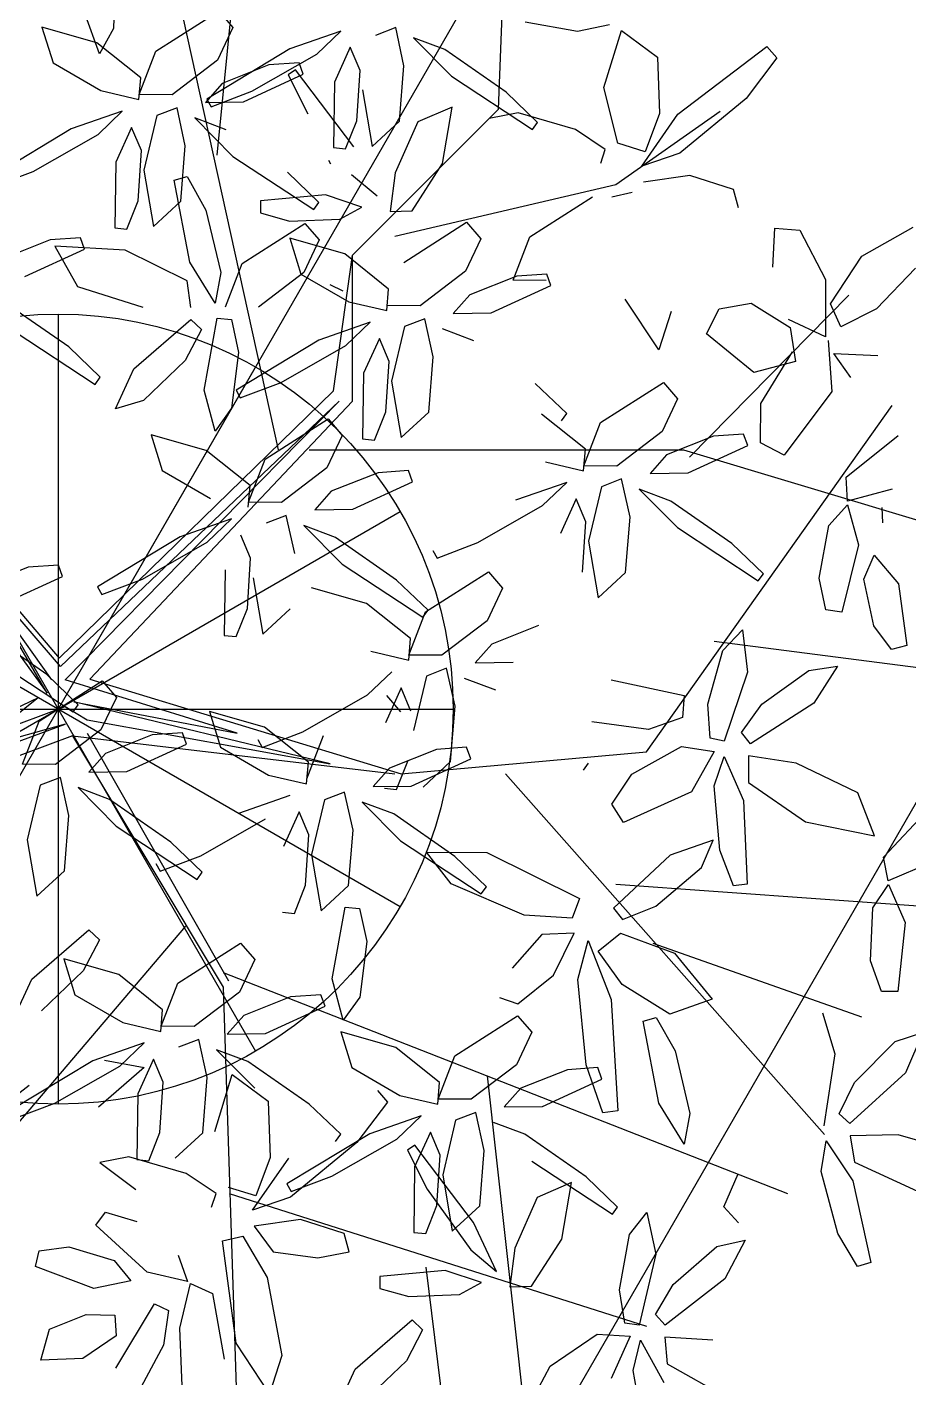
# Model space of a CAD drawing. Extents: x 8365 to 8547, y -347 to -272.
# Drawn here: x 8519.862 to 8520.532, y -323.712 to -322.686 of the extents above; entities that cross this region are included whole.
import ezdxf

# ---------------------------------------------------------------- set-up
doc = ezdxf.new("R2010")
doc.units = 0
doc.layers.get('0').update_dxf_attribs({"linetype": 'CONTINUOUS'})
doc.layers.add('1', color=7, linetype='CONTINUOUS')

msp = doc.modelspace()

# ---------------------------------------------------------------- linework, layer by layer
at = {"color": 44}
for p, q in [((8520.0526, -323.0075), (8519.9454, -322.5209)), ((8520.006, -322.7838), (8520.0293, -322.5489)), ((8520.2198, -322.7487), (8520.225, -322.6104)), ((8520.1089, -322.8596), (8520.2198, -322.7487)), ((8520.1411, -322.8453), (8520.3089, -322.8061)), ((8520.0945, -322.9627), (8520.1089, -322.8596)), ((8520.1089, -322.9705), (8520.1089, -322.8596)), ((8520.3649, -323.0131), (8520.486, -322.89)), ((8519.6658, -322.9068), (8519.886, -323.1658)), ((8519.886, -323.1658), (8520.0945, -322.9627)), ((8520.0988, -322.9706), (8519.8871, -323.1721)), ((8519.8905, -323.1823), (8520.0988, -322.9706)), ((8519.9093, -323.1818), (8520.1089, -322.9705)), ((8520.3322, -323.2368), (8520.5187, -322.9739)), ((8519.8871, -323.1721), (8519.7359, -322.9975)), ((8519.7359, -322.9975), (8519.8769, -323.1923)), ((8520.0759, -323.0075), (8520.3602, -323.0075)), ((8520.3602, -323.0075), (8520.5466, -323.0634)), ((8519.8769, -323.1923), (8519.8299, -323.1116)), ((8519.8299, -323.1116), (8519.8803, -323.1823)), ((8520.3835, -323.1529), (8520.5559, -323.1752)), ((8520.0214, -323.2226), (8519.8905, -323.1823)), ((8519.9093, -323.1818), (8520.1458, -323.2535)), ((8519.7359, -323.2595), (8519.8703, -323.1956)), ((8519.8703, -323.1956), (8519.8366, -323.2226)), ((8519.8366, -323.2226), (8519.8905, -323.2024)), ((8519.8905, -323.2024), (8519.9073, -323.2126)), ((8519.8971, -323.199), (8520.0214, -323.2226)), ((8520.092, -323.2461), (8519.8971, -323.199)), ((8519.9073, -323.2126), (8520.092, -323.2461)), ((8519.8962, -323.2247), (8519.6249, -323.3263)), ((8519.6351, -323.31), (8519.8905, -323.2158)), ((8519.8905, -323.2158), (8519.7359, -323.2595)), ((8519.8962, -323.2247), (8520.0106, -323.4157)), ((8519.8962, -323.2247), (8520.1411, -323.2535)), ((8519.9073, -323.2226), (8520.0148, -323.4107)), ((8520.1458, -323.2535), (8520.3322, -323.2368)), ((8520.225, -323.2535), (8520.4674, -323.5276)), ((8520.3089, -323.3374), (8520.542, -323.3542)), ((8519.982, -323.3692), (8519.6285, -323.7849)), ((8520.3369, -323.3822), (8520.4954, -323.4381)), ((8520.0106, -323.4046), (8520.4394, -323.5723)), ((8520.0106, -323.4157), (8520.0246, -323.8464)), ((8520.2111, -323.4829), (8520.239, -323.7345)), ((8520.0153, -323.5723), (8520.3322, -323.673)), ((8520.1645, -323.6283), (8520.1831, -323.7793))]:
    msp.add_line(p, q, dxfattribs=at)
at = {"color": 62}
for p, q in [((8519.9287, -322.6436), (8519.9274, -322.6875)), ((8519.9166, -322.7067), (8519.9053, -322.6754)), ((8519.9595, -322.7048), (8520.0073, -322.6743)), ((8520.0073, -322.6743), (8520.0181, -322.6868)), ((8519.9148, -322.6983), (8519.8729, -322.6865)), ((8519.8729, -322.6865), (8519.8814, -322.7137)), ((8519.9274, -322.6875), (8519.9166, -322.7067)), ((8520.0181, -322.6868), (8520.0064, -322.7116)), ((8520.1001, -322.6895), (8520.0612, -322.703)), ((8520.0817, -322.7071), (8520.1001, -322.6895)), ((8519.948, -322.725), (8519.9148, -322.6983)), ((8519.9469, -322.7376), (8519.9595, -322.7048)), ((8520.0064, -322.7116), (8519.9719, -322.7378)), ((8520.0612, -322.703), (8519.9982, -322.7411)), ((8520.0324, -322.7352), (8520.0817, -322.7071)), ((8519.8814, -322.7137), (8519.9178, -322.7347)), ((8520.0453, -322.7152), (8520.0098, -322.7294)), ((8520.0261, -322.7431), (8520.0714, -322.7223)), ((8520.0683, -322.7137), (8520.0453, -322.7152)), ((8520.0655, -322.7189), (8520.06, -322.7227)), ((8520.0714, -322.7223), (8520.0683, -322.7137)), ((8519.9467, -322.7415), (8519.948, -322.725)), ((8520.0098, -322.7294), (8519.9971, -322.7436)), ((8520.06, -322.7227), (8520.0749, -322.7523)), ((8520.0952, -322.7282), (8520.0945, -322.778)), ((8519.9178, -322.7347), (8519.9467, -322.7415)), ((8519.9719, -322.7378), (8519.9469, -322.7376)), ((8519.9971, -322.7436), (8520.0261, -322.7431)), ((8519.9982, -322.7411), (8520.0014, -322.7469)), ((8520.0014, -322.7469), (8520.0324, -322.7352)), ((8519.934, -322.7503), (8519.8951, -322.7638)), ((8519.9156, -322.7679), (8519.934, -322.7503)), ((8519.9756, -322.7477), (8519.9602, -322.7535)), ((8519.9819, -322.7766), (8519.9756, -322.7477)), ((8519.9411, -322.7627), (8519.9291, -322.789)), ((8519.9485, -322.7802), (8519.9411, -322.7627)), ((8519.9602, -322.7535), (8519.9504, -322.795)), ((8520.0129, -322.7644), (8519.989, -322.7553)), ((8519.989, -322.7553), (8520.018, -322.7846)), ((8519.8951, -322.7638), (8519.8321, -322.8019)), ((8519.8663, -322.796), (8519.9156, -322.7679)), ((8519.946, -322.8184), (8519.9485, -322.7802)), ((8519.9786, -322.8186), (8519.9819, -322.7766)), ((8520.0945, -322.778), (8520.1036, -322.779)), ((8519.9291, -322.789), (8519.9284, -322.8388)), ((8520.018, -322.7846), (8520.0794, -322.8251)), ((8519.8353, -322.8078), (8519.8663, -322.796)), ((8519.9504, -322.795), (8519.9577, -322.8379)), ((8519.9733, -322.8027), (8519.9833, -322.7999)), ((8519.9852, -322.8651), (8519.9733, -322.8027)), ((8519.9833, -322.7999), (8519.9976, -322.8254)), ((8520.0833, -322.8196), (8520.0594, -322.7967)), ((8520.0885, -322.8139), (8520.0389, -322.8185)), ((8519.9375, -322.8398), (8519.946, -322.8184)), ((8519.9577, -322.8379), (8519.9786, -322.8186)), ((8520.0389, -322.8185), (8520.0389, -322.8276)), ((8520.0794, -322.8251), (8520.0833, -322.8196)), ((8519.9976, -322.8254), (8520.0089, -322.8729)), ((8520.0389, -322.8276), (8520.0611, -322.8338)), ((8520.0611, -322.8338), (8520.0993, -322.8323)), ((8519.9284, -322.8388), (8519.9375, -322.8398)), ((8520.0251, -322.8661), (8520.0728, -322.8356)), ((8520.0728, -322.8356), (8520.0836, -322.8481)), ((8519.8792, -322.8479), (8519.8437, -322.8621)), ((8519.86, -322.8758), (8519.9053, -322.855)), ((8519.9022, -322.8464), (8519.8792, -322.8479)), ((8519.9362, -322.8559), (8519.8827, -322.8528)), ((8519.8827, -322.8528), (8519.9001, -322.8834)), ((8519.9053, -322.855), (8519.9022, -322.8464)), ((8519.9833, -322.8792), (8519.9362, -322.8559)), ((8520.103, -322.8587), (8520.0612, -322.8468)), ((8520.0612, -322.8468), (8520.0696, -322.874)), ((8520.0836, -322.8481), (8520.072, -322.8729)), ((8520.0045, -322.8961), (8519.9852, -322.8651)), ((8520.0125, -322.8989), (8520.0251, -322.8661)), ((8520.0089, -322.8729), (8520.0045, -322.8961)), ((8520.072, -322.8729), (8520.0375, -322.8991)), ((8519.9001, -322.8834), (8519.9496, -322.8991)), ((8519.9861, -322.8994), (8519.9833, -322.8792)), ((8519.8519, -322.9173), (8519.9133, -322.9578)), ((8519.9428, -322.946), (8519.9861, -322.9086)), ((8519.9941, -322.9162), (8519.9818, -322.9397)), ((8519.9861, -322.9086), (8519.9941, -322.9162)), ((8519.9961, -322.9621), (8520.006, -322.9076)), ((8520.006, -322.9076), (8520.0169, -322.9085)), ((8520.0169, -322.9085), (8520.0223, -322.9336)), ((8520.0833, -322.9242), (8520.0204, -322.9622)), ((8520.0223, -322.9336), (8520.017, -322.9758)), ((8520.0546, -322.9564), (8520.1038, -322.9283)), ((8519.9289, -322.9763), (8519.9428, -322.946)), ((8519.9818, -322.9397), (8519.9501, -322.9701)), ((8519.9133, -322.9578), (8519.9172, -322.9523)), ((8520.0236, -322.9681), (8520.0546, -322.9564)), ((8520.0045, -322.9933), (8519.9961, -322.9621)), ((8520.0204, -322.9622), (8520.0236, -322.9681)), ((8519.9501, -322.9701), (8519.9289, -322.9763)), ((8520.017, -322.9758), (8520.0045, -322.9933)), ((8520.0426, -323.0145), (8520.0903, -322.984)), ((8520.0903, -322.984), (8520.1011, -322.9965)), ((8519.9978, -323.008), (8519.956, -322.9961)), ((8519.956, -322.9961), (8519.9644, -323.0233)), ((8520.1011, -322.9965), (8520.0894, -323.0212)), ((8520.0311, -323.0347), (8519.9978, -323.008)), ((8520.03, -323.0472), (8520.0426, -323.0145)), ((8519.9644, -323.0233), (8520.0009, -323.0444)), ((8520.0894, -323.0212), (8520.055, -323.0474)), ((8520.0297, -323.0511), (8520.0311, -323.0347)), ((8520.0928, -323.039), (8520.0802, -323.0532)), ((8520.055, -323.0474), (8520.03, -323.0472)), ((8520.017, -323.0599), (8519.9781, -323.0735)), ((8519.9986, -323.0776), (8520.017, -323.0599)), ((8520.0586, -323.0573), (8520.0432, -323.0632)), ((8520.065, -323.0862), (8520.0586, -323.0573)), ((8520.0959, -323.074), (8520.072, -323.065)), ((8520.072, -323.065), (8520.101, -323.0943)), ((8519.9781, -323.0735), (8519.9152, -323.1115)), ((8519.9494, -323.1057), (8519.9986, -323.0776)), ((8520.0315, -323.0898), (8520.0241, -323.0723)), ((8519.8626, -323.0967), (8519.827, -323.1109)), ((8519.8856, -323.0952), (8519.8626, -323.0967)), ((8519.8886, -323.1038), (8519.8856, -323.0952)), ((8519.8433, -323.1246), (8519.8886, -323.1038)), ((8519.9152, -323.1115), (8519.9184, -323.1174)), ((8519.9184, -323.1174), (8519.9494, -323.1057)), ((8519.8767, -323.1782), (8519.8302, -323.1459)), ((8519.8352, -323.1662), (8519.8967, -323.2066)), ((8519.871, -323.2135), (8519.9187, -323.183)), ((8519.9006, -323.2012), (8519.8767, -323.1782)), ((8519.9187, -323.183), (8519.9295, -323.1955)), ((8519.8967, -323.2066), (8519.9006, -323.2012)), ((8519.9295, -323.1955), (8519.9178, -323.2203)), ((8519.8583, -323.2463), (8519.871, -323.2135)), ((8519.9178, -323.2203), (8519.8833, -323.2465)), ((8519.9567, -323.2239), (8519.9212, -323.2381)), ((8519.9797, -323.2224), (8519.9567, -323.2239)), ((8519.9828, -323.231), (8519.9797, -323.2224)), ((8519.9375, -323.2518), (8519.9828, -323.231)), ((8519.9212, -323.2381), (8519.9085, -323.2523)), ((8519.8833, -323.2465), (8519.8583, -323.2463)), ((8519.9085, -323.2523), (8519.9375, -323.2518)), ((8519.8716, -323.2622), (8519.8618, -323.3037)), ((8519.887, -323.2564), (8519.8716, -323.2622)), ((8519.8933, -323.2853), (8519.887, -323.2564)), ((8519.9243, -323.2731), (8519.9004, -323.264)), ((8519.9004, -323.264), (8519.9294, -323.2933)), ((8519.9708, -323.3054), (8519.9243, -323.2731)), ((8519.89, -323.3273), (8519.8933, -323.2853)), ((8519.8618, -323.3037), (8519.8691, -323.3466)), ((8519.8691, -323.3466), (8519.89, -323.3273)), ((8519.9595, -323.3216), (8519.9627, -323.3275)), ((8519.8654, -323.4095), (8519.9087, -323.3721)), ((8519.9087, -323.3721), (8519.9166, -323.3798)), ((8519.9166, -323.3798), (8519.9044, -323.4032)), ((8519.9314, -323.4061), (8519.8895, -323.3942)), ((8519.8895, -323.3942), (8519.898, -323.4214)), ((8519.8515, -323.4398), (8519.8654, -323.4095)), ((8519.9044, -323.4032), (8519.8727, -323.4337)), ((8519.9646, -323.4328), (8519.9314, -323.4061)), ((8519.9635, -323.4453), (8519.9762, -323.4126)), ((8519.898, -323.4214), (8519.9345, -323.4425)), ((8519.9633, -323.4492), (8519.9646, -323.4328)), ((8519.9345, -323.4425), (8519.9633, -323.4492))]:
    msp.add_line(p, q, dxfattribs=at)
at = {"color": 64}
for p, q in [((8520.1417, -322.6868), (8520.1263, -322.6927)), ((8520.148, -322.7158), (8520.1417, -322.6868)), ((8520.2798, -322.6899), (8520.2401, -322.6826)), ((8520.3041, -322.6848), (8520.2798, -322.6899)), ((8520.2999, -322.7323), (8520.3131, -322.6891)), ((8520.3131, -322.6891), (8520.3405, -322.7093)), ((8520.1072, -322.7018), (8520.0952, -322.7282)), ((8520.1146, -322.7194), (8520.1072, -322.7018)), ((8520.179, -322.7035), (8520.1551, -322.6945)), ((8520.1551, -322.6945), (8520.1841, -322.7238)), ((8520.3561, -322.7526), (8520.4235, -322.7012)), ((8520.4235, -322.7012), (8520.4311, -322.7099)), ((8520.2255, -322.7359), (8520.179, -322.7035)), ((8520.3405, -322.7093), (8520.342, -322.752)), ((8520.4311, -322.7099), (8520.4079, -322.7407)), ((8520.11, -322.7775), (8520.0655, -322.7189)), ((8520.1121, -322.7576), (8520.1146, -322.7194)), ((8520.1447, -322.7578), (8520.148, -322.7158)), ((8520.1841, -322.7238), (8520.2455, -322.7643)), ((8520.3104, -322.7747), (8520.2999, -322.7323)), ((8520.1165, -322.7342), (8520.1238, -322.7771)), ((8520.2494, -322.7588), (8520.2255, -322.7359)), ((8520.4079, -322.7407), (8520.3575, -322.7822)), ((8520.1845, -322.7473), (8520.1584, -322.7585)), ((8520.1772, -322.7901), (8520.1845, -322.7473)), ((8520.2348, -322.7516), (8520.2126, -322.7558)), ((8520.2783, -322.7641), (8520.2348, -322.7516)), ((8520.3089, -322.8061), (8520.3882, -322.7502)), ((8520.3286, -322.7921), (8520.3561, -322.7526)), ((8520.342, -322.752), (8520.3311, -322.7812)), ((8520.1036, -322.779), (8520.1121, -322.7576)), ((8520.1238, -322.7771), (8520.1447, -322.7578)), ((8520.1584, -322.7585), (8520.1413, -322.797)), ((8520.2455, -322.7643), (8520.2494, -322.7588)), ((8520.3009, -322.7795), (8520.2783, -322.7641)), ((8520.2974, -322.7899), (8520.3009, -322.7795)), ((8520.3311, -322.7812), (8520.3104, -322.7747)), ((8520.3575, -322.7822), (8520.3286, -322.7921)), ((8520.1541, -322.826), (8520.1772, -322.7901)), ((8520.108, -322.7983), (8520.1275, -322.8147)), ((8520.1413, -322.797), (8520.1376, -322.8264)), ((8520.3652, -322.7992), (8520.33, -322.8042)), ((8520.3983, -322.8097), (8520.3652, -322.7992)), ((8520.116, -322.8231), (8520.0885, -322.8139)), ((8520.3059, -322.8153), (8520.3214, -322.8117)), ((8520.4022, -322.8238), (8520.3983, -322.8097)), ((8520.0993, -322.8323), (8520.116, -322.8231)), ((8520.2435, -322.8458), (8520.2912, -322.8153)), ((8520.1376, -322.8264), (8520.1541, -322.826)), ((8520.1478, -322.8652), (8520.1955, -322.8347)), ((8520.1955, -322.8347), (8520.2063, -322.8472)), ((8520.4281, -322.8689), (8520.4298, -322.8392)), ((8520.4298, -322.8392), (8520.4487, -322.8407)), ((8520.4487, -322.8407), (8520.4682, -322.8782)), ((8520.4959, -322.8605), (8520.5347, -322.8384)), ((8520.2063, -322.8472), (8520.1946, -322.8719)), ((8520.2309, -322.8786), (8520.2435, -322.8458)), ((8520.1363, -322.8854), (8520.103, -322.8587)), ((8520.4719, -322.8967), (8520.4959, -322.8605)), ((8520.0696, -322.874), (8520.1061, -322.8951)), ((8520.1946, -322.8719), (8520.1602, -322.8981)), ((8520.2336, -322.8756), (8520.198, -322.8898)), ((8520.2566, -322.874), (8520.2336, -322.8756)), ((8520.2596, -322.8827), (8520.2566, -322.874)), ((8520.5366, -322.8696), (8520.507, -322.9005)), ((8520.1349, -322.9018), (8520.1363, -322.8854)), ((8520.2143, -322.9035), (8520.2596, -322.8827)), ((8520.2559, -322.8788), (8520.2309, -322.8786)), ((8520.1061, -322.8951), (8520.1349, -322.9018)), ((8520.198, -322.8898), (8520.1854, -322.9039)), ((8520.3873, -322.9003), (8520.4117, -322.8962)), ((8520.1602, -322.8981), (8520.1352, -322.8979)), ((8520.1854, -322.9039), (8520.2143, -322.9035)), ((8520.1222, -322.9106), (8520.0833, -322.9242)), ((8520.1038, -322.9283), (8520.1222, -322.9106)), ((8520.1484, -322.9139), (8520.1386, -322.9554)), ((8520.1638, -322.908), (8520.1484, -322.9139)), ((8520.1702, -322.9369), (8520.1638, -322.908)), ((8520.2011, -322.9247), (8520.1772, -322.9157)), ((8520.1293, -322.923), (8520.1173, -322.9493)), ((8520.1367, -322.9405), (8520.1293, -322.923)), ((8520.1668, -322.9789), (8520.1702, -322.9369)), ((8520.1342, -322.9787), (8520.1367, -322.9405)), ((8520.1173, -322.9493), (8520.1166, -322.9992)), ((8520.1386, -322.9554), (8520.1459, -322.9982)), ((8520.1257, -323.0002), (8520.1342, -322.9787)), ((8520.1459, -322.9982), (8520.1668, -322.9789)), ((8520.1166, -322.9992), (8520.1257, -323.0002)), ((8520.1284, -323.0249), (8520.0928, -323.039)), ((8520.1514, -323.0233), (8520.1284, -323.0249)), ((8520.1544, -323.0319), (8520.1514, -323.0233)), ((8520.1091, -323.0527), (8520.1544, -323.0319)), ((8520.2041, -323.078), (8520.2533, -323.0499)), ((8520.0802, -323.0532), (8520.1091, -323.0527)), ((8520.1424, -323.1064), (8520.0959, -323.074)), ((8520.1731, -323.0898), (8520.2041, -323.078)), ((8520.029, -323.128), (8520.0315, -323.0898)), ((8520.1699, -323.0839), (8520.1731, -323.0898)), ((8520.0121, -323.0986), (8520.0114, -323.1485)), ((8520.101, -323.0943), (8520.1624, -323.1347)), ((8520.1644, -323.1306), (8520.2121, -323.1001)), ((8520.2121, -323.1001), (8520.2229, -323.1126)), ((8520.0334, -323.1047), (8520.0407, -323.1475)), ((8520.1196, -323.1241), (8520.0778, -323.1122)), ((8520.1664, -323.1293), (8520.1424, -323.1064)), ((8520.2229, -323.1126), (8520.2113, -323.1373)), ((8520.0205, -323.1494), (8520.029, -323.128)), ((8520.0407, -323.1475), (8520.0616, -323.1282)), ((8520.1529, -323.1508), (8520.1196, -323.1241)), ((8520.1518, -323.1634), (8520.1644, -323.1306)), ((8520.1624, -323.1347), (8520.1664, -323.1293)), ((8520.2113, -323.1373), (8520.1768, -323.1635)), ((8520.2502, -323.141), (8520.2146, -323.1552)), ((8520.0114, -323.1485), (8520.0205, -323.1494)), ((8520.1516, -323.1672), (8520.1529, -323.1508)), ((8520.1227, -323.1605), (8520.1516, -323.1672)), ((8520.1768, -323.1635), (8520.1518, -323.1634)), ((8520.2146, -323.1552), (8520.202, -323.1693)), ((8520.1804, -323.1734), (8520.165, -323.1793)), ((8520.1868, -323.2023), (8520.1804, -323.1734)), ((8520.202, -323.1693), (8520.2309, -323.1689)), ((8520.1204, -323.1937), (8520.1388, -323.176)), ((8520.165, -323.1793), (8520.1552, -323.2208)), ((8520.2177, -323.1901), (8520.1939, -323.1811)), ((8520.0712, -323.2218), (8520.1204, -323.1937)), ((8520.1459, -323.1884), (8520.1339, -323.2148)), ((8520.1346, -323.1941), (8520.1454, -323.2066)), ((8520.1533, -323.2059), (8520.1459, -323.1884)), ((8520.1834, -323.2443), (8520.1868, -323.2023)), ((8520.0421, -323.2181), (8520.0003, -323.2062)), ((8520.0003, -323.2062), (8520.0087, -323.2334)), ((8520.0402, -323.2335), (8520.0712, -323.2218)), ((8520.0754, -323.2448), (8520.0421, -323.2181)), ((8520.0743, -323.2573), (8520.0869, -323.2246)), ((8520.0087, -323.2334), (8520.0452, -323.2545)), ((8520.037, -323.2276), (8520.0402, -323.2335)), ((8520.1727, -323.235), (8520.1371, -323.2492)), ((8520.1956, -323.2334), (8520.1727, -323.235)), ((8520.1987, -323.2421), (8520.1956, -323.2334)), ((8520.074, -323.2612), (8520.0754, -323.2448)), ((8520.1423, -323.2656), (8520.1508, -323.2441)), ((8520.1534, -323.2629), (8520.1987, -323.2421)), ((8520.1625, -323.2636), (8520.1834, -323.2443)), ((8520.0452, -323.2545), (8520.074, -323.2612)), ((8520.1371, -323.2492), (8520.1245, -323.2633)), ((8520.1245, -323.2633), (8520.1534, -323.2629)), ((8520.1332, -323.2646), (8520.1423, -323.2656)), ((8520.0613, -323.27), (8520.0224, -323.2836)), ((8520.0875, -323.2733), (8520.0777, -323.3148)), ((8520.1029, -323.2674), (8520.0875, -323.2733)), ((8520.1093, -323.2963), (8520.1029, -323.2674)), ((8520.1402, -323.2841), (8520.1163, -323.2751)), ((8520.1163, -323.2751), (8520.1453, -323.3044)), ((8520.0684, -323.2824), (8520.0564, -323.3087)), ((8520.0758, -323.2999), (8520.0684, -323.2824)), ((8519.9294, -323.2933), (8519.9908, -323.3338)), ((8519.9937, -323.3158), (8520.0429, -323.2877)), ((8520.1059, -323.3383), (8520.1093, -323.2963)), ((8519.9947, -323.3283), (8519.9708, -323.3054)), ((8520.0733, -323.3381), (8520.0758, -323.2999)), ((8519.9627, -323.3275), (8519.9937, -323.3158)), ((8520.0777, -323.3148), (8520.085, -323.3576)), ((8519.9908, -323.3338), (8519.9947, -323.3283)), ((8520.0648, -323.3596), (8520.0733, -323.3381)), ((8520.085, -323.3576), (8520.1059, -323.3383)), ((8520.0557, -323.3586), (8520.0648, -323.3596)), ((8520.0934, -323.4094), (8520.1033, -323.3549)), ((8520.1033, -323.3549), (8520.1143, -323.3558)), ((8520.1143, -323.3558), (8520.1197, -323.3809)), ((8519.9762, -323.4126), (8520.0239, -323.3821)), ((8520.0239, -323.3821), (8520.0347, -323.3946)), ((8520.1197, -323.3809), (8520.1144, -323.4231)), ((8520.0347, -323.3946), (8520.023, -323.4193)), ((8520.1019, -323.4406), (8520.0934, -323.4094)), ((8520.023, -323.4193), (8519.9885, -323.4455)), ((8520.0619, -323.423), (8520.0264, -323.4372)), ((8520.0427, -323.4509), (8520.088, -323.4301)), ((8520.0849, -323.4214), (8520.0619, -323.423)), ((8520.088, -323.4301), (8520.0849, -323.4214)), ((8520.1144, -323.4231), (8520.1019, -323.4406)), ((8520.0264, -323.4372), (8520.0137, -323.4513)), ((8519.9885, -323.4455), (8519.9635, -323.4453)), ((8520.0137, -323.4513), (8520.0427, -323.4509)), ((8520.1418, -323.4614), (8520.0999, -323.4495)), ((8520.0999, -323.4495), (8520.1084, -323.4767)), ((8519.9506, -323.458), (8519.9117, -323.4716)), ((8519.9322, -323.4757), (8519.9506, -323.458)), ((8519.9922, -323.4554), (8519.9768, -323.4613)), ((8519.9985, -323.4843), (8519.9922, -323.4554)), ((8519.9117, -323.4716), (8519.8487, -323.5096)), ((8519.9205, -323.4711), (8519.9506, -323.4766)), ((8519.9577, -323.4704), (8519.9457, -323.4967)), ((8519.9651, -323.4879), (8519.9577, -323.4704)), ((8520.0295, -323.4721), (8520.0056, -323.4631)), ((8520.0056, -323.4631), (8520.0346, -323.4924)), ((8519.8829, -323.5038), (8519.9322, -323.4757)), ((8519.9506, -323.4766), (8519.9159, -323.5068)), ((8520.076, -323.5045), (8520.0295, -323.4721)), ((8520.1084, -323.4767), (8520.1449, -323.4978)), ((8519.8345, -323.5124), (8519.8633, -323.49)), ((8519.9626, -323.5261), (8519.9651, -323.4879)), ((8519.9952, -323.5263), (8519.9985, -323.4843)), ((8520.0042, -323.5253), (8520.0174, -323.482)), ((8520.0174, -323.482), (8520.0448, -323.5023)), ((8519.9457, -323.4967), (8519.945, -323.5466)), ((8520.0448, -323.5023), (8520.0463, -323.545)), ((8520.1278, -323.4941), (8520.1354, -323.5029)), ((8519.8519, -323.5155), (8519.8829, -323.5038)), ((8520.0999, -323.5274), (8520.076, -323.5045)), ((8520.1354, -323.5029), (8520.1122, -323.5336)), ((8519.9541, -323.5476), (8519.9626, -323.5261)), ((8519.9743, -323.5456), (8519.9952, -323.5263)), ((8520.1221, -323.5269), (8520.0591, -323.5649)), ((8520.0933, -323.5591), (8520.1426, -323.531)), ((8520.096, -323.5328), (8520.0999, -323.5274)), ((8520.1122, -323.5336), (8520.0618, -323.5751)), ((8519.9391, -323.5445), (8519.9169, -323.5487)), ((8519.9169, -323.5487), (8519.9443, -323.5694)), ((8519.9826, -323.5571), (8519.9391, -323.5445)), ((8519.945, -323.5466), (8519.9541, -323.5476)), ((8520.0329, -323.5851), (8520.0604, -323.5455)), ((8520.0463, -323.545), (8520.0354, -323.5741)), ((8520.0052, -323.5724), (8519.9826, -323.5571)), ((8520.0623, -323.5708), (8520.0933, -323.5591)), ((8520.0017, -323.5828), (8520.0052, -323.5724)), ((8520.0354, -323.5741), (8520.0147, -323.5677)), ((8520.0591, -323.5649), (8520.0623, -323.5708)), ((8520.0618, -323.5751), (8520.0329, -323.5851)), ((8519.914, -323.5965), (8519.9212, -323.5866)), ((8519.9212, -323.5866), (8519.945, -323.5937)), ((8519.9528, -323.6322), (8519.914, -323.5965)), ((8519.871, -323.616), (8519.8933, -323.6129)), ((8519.8933, -323.6129), (8519.9279, -323.6232)), ((8520.0204, -323.6861), (8520.0102, -323.6083)), ((8519.8682, -323.6279), (8519.871, -323.616)), ((8519.9279, -323.6232), (8519.9404, -323.6387)), ((8519.9764, -323.6191), (8519.9835, -323.6393)), ((8519.9124, -323.6446), (8519.8682, -323.6279)), ((8519.9835, -323.6393), (8519.9528, -323.6322)), ((8519.9404, -323.6387), (8519.9124, -323.6446)), ((8519.9778, -323.6746), (8519.9859, -323.6406)), ((8519.9859, -323.6406), (8520.0025, -323.6484)), ((8519.929, -323.7051), (8519.9586, -323.6562)), ((8519.9586, -323.6562), (8519.9691, -323.6612)), ((8520.0025, -323.6484), (8520.0115, -323.6982)), ((8519.8787, -323.6755), (8519.9065, -323.6643)), ((8519.9065, -323.6643), (8519.9283, -323.6647)), ((8519.9283, -323.6647), (8519.9293, -323.6804)), ((8519.9691, -323.6612), (8519.9652, -323.6875)), ((8519.8722, -323.699), (8519.8787, -323.6755)), ((8519.9797, -323.7247), (8519.9778, -323.6746)), ((8519.9293, -323.6804), (8519.904, -323.6977)), ((8519.9652, -323.6875), (8519.9446, -323.7263)), ((8519.904, -323.6977), (8519.8722, -323.699))]:
    msp.add_line(p, q, dxfattribs=at)
at = {"color": 60}
for p, q in [((8520.0906, -322.7874), (8520.0922, -322.7904)), ((8520.1018, -322.887), (8520.0918, -322.8821)), ((8519.8933, -322.9294), (8519.8468, -322.8971)), ((8519.9172, -322.9523), (8519.8933, -322.9294))]:
    msp.add_line(p, q, dxfattribs=at)
at = {"color": 66}
for p, q in [((8520.4682, -322.8782), (8520.4681, -322.9216)), ((8520.3415, -322.9315), (8520.3161, -322.8931)), ((8520.4117, -322.8962), (8520.4413, -322.9146)), ((8520.4797, -322.9142), (8520.4719, -322.8967)), ((8520.3509, -322.9024), (8520.3415, -322.9315)), ((8520.3779, -322.9195), (8520.3873, -322.9003)), ((8520.507, -322.9005), (8520.4797, -322.9142)), ((8520.4681, -322.9216), (8520.4401, -322.9086)), ((8520.4413, -322.9146), (8520.4455, -322.9405)), ((8520.4137, -322.9488), (8520.3779, -322.9195)), ((8520.4702, -322.9245), (8520.473, -322.9631)), ((8520.419, -322.9724), (8520.4431, -322.9331)), ((8520.4874, -322.9525), (8520.4744, -322.9344)), ((8520.4744, -322.9344), (8520.5079, -322.9359)), ((8520.4455, -322.9405), (8520.4137, -322.9488)), ((8520.2716, -322.98), (8520.2476, -322.9571)), ((8520.2973, -322.9868), (8520.345, -322.9563)), ((8520.345, -322.9563), (8520.3558, -322.9688)), ((8520.3558, -322.9688), (8520.3441, -322.9936)), ((8520.473, -322.9631), (8520.4368, -323.0116)), ((8520.4188, -323.0023), (8520.419, -322.9724)), ((8520.2858, -323.007), (8520.2525, -322.9803)), ((8520.2676, -322.9854), (8520.2716, -322.98)), ((8520.2847, -323.0196), (8520.2973, -322.9868)), ((8520.3441, -322.9936), (8520.3097, -323.0198)), ((8520.3831, -322.9972), (8520.3475, -323.0114)), ((8520.406, -322.9956), (8520.3831, -322.9972)), ((8520.4091, -323.0043), (8520.406, -322.9956)), ((8520.4839, -323.0282), (8520.5234, -322.9965)), ((8520.2844, -323.0235), (8520.2858, -323.007)), ((8520.3638, -323.0251), (8520.4091, -323.0043)), ((8520.4368, -323.0116), (8520.4188, -323.0023)), ((8520.2556, -323.0167), (8520.2844, -323.0235)), ((8520.3097, -323.0198), (8520.2847, -323.0196)), ((8520.3475, -323.0114), (8520.3349, -323.0256)), ((8520.3133, -323.0296), (8520.2979, -323.0355)), ((8520.3197, -323.0586), (8520.3133, -323.0296)), ((8520.3349, -323.0256), (8520.3638, -323.0251)), ((8520.485, -323.0465), (8520.4839, -323.0282)), ((8520.2717, -323.0323), (8520.2328, -323.0458)), ((8520.2533, -323.0499), (8520.2717, -323.0323)), ((8520.2979, -323.0355), (8520.2881, -323.077)), ((8520.3506, -323.0464), (8520.3267, -323.0373)), ((8520.3267, -323.0373), (8520.3557, -323.0666)), ((8520.5188, -323.0374), (8520.485, -323.0465)), ((8520.2788, -323.0447), (8520.2668, -323.071)), ((8520.2862, -323.0622), (8520.2788, -323.0447)), ((8520.3971, -323.0787), (8520.3506, -323.0464)), ((8520.4706, -323.0651), (8520.485, -323.0493)), ((8520.485, -323.0493), (8520.4933, -323.0796)), ((8520.3163, -323.1006), (8520.3197, -323.0586)), ((8520.5117, -323.063), (8520.5111, -323.0514)), ((8520.2837, -323.1004), (8520.2862, -323.0622)), ((8520.3557, -323.0666), (8520.4171, -323.1071)), ((8520.4633, -323.1049), (8520.4706, -323.0651)), ((8520.2881, -323.077), (8520.2954, -323.1199)), ((8520.4211, -323.1016), (8520.3971, -323.0787)), ((8520.4933, -323.0796), (8520.4805, -323.1307)), ((8520.4974, -323.1057), (8520.5051, -323.0874)), ((8520.5051, -323.0874), (8520.5236, -323.1092)), ((8520.2954, -323.1199), (8520.3163, -323.1006)), ((8520.4171, -323.1071), (8520.4211, -323.1016)), ((8520.4684, -323.1291), (8520.4633, -323.1049)), ((8520.5048, -323.1411), (8520.4974, -323.1057)), ((8520.4805, -323.1307), (8520.4684, -323.1291)), ((8520.2843, -323.2508), (8520.2882, -323.2454)), ((8520.1867, -323.3165), (8520.1402, -323.2841)), ((8520.1453, -323.3044), (8520.2067, -323.3448)), ((8520.1839, -323.3371), (8520.165, -323.313)), ((8520.165, -323.313), (8520.211, -323.3134)), ((8520.2107, -323.3394), (8520.1867, -323.3165)), ((8520.211, -323.3134), (8520.2813, -323.3483)), ((8520.2393, -323.3609), (8520.1839, -323.3371)), ((8520.2067, -323.3448), (8520.2107, -323.3394)), ((8520.2813, -323.3483), (8520.2757, -323.3632)), ((8520.2757, -323.3632), (8520.2393, -323.3609)), ((8520.2528, -323.3756), (8520.2301, -323.4011)), ((8520.2772, -323.3745), (8520.2528, -323.3756)), ((8520.2616, -323.4065), (8520.2772, -323.3745)), ((8520.2801, -323.4097), (8520.288, -323.3801)), ((8520.2345, -323.4282), (8520.2616, -323.4065)), ((8520.2864, -323.4746), (8520.2801, -323.4097)), ((8520.2206, -323.4235), (8520.2345, -323.4282)), ((8520.1866, -323.4679), (8520.2343, -323.4374)), ((8520.2343, -323.4374), (8520.2451, -323.4499)), ((8520.2451, -323.4499), (8520.2334, -323.4746)), ((8520.175, -323.4881), (8520.1418, -323.4614)), ((8520.1739, -323.5006), (8520.1866, -323.4679)), ((8520.2334, -323.4746), (8520.1989, -323.5008)), ((8520.2723, -323.4783), (8520.2368, -323.4924)), ((8520.2953, -323.4767), (8520.2723, -323.4783)), ((8520.2984, -323.4854), (8520.2953, -323.4767)), ((8520.1737, -323.5045), (8520.175, -323.4881)), ((8520.1449, -323.4978), (8520.1737, -323.5045)), ((8520.1989, -323.5008), (8520.1739, -323.5006)), ((8520.2368, -323.4924), (8520.2241, -323.5066)), ((8520.2026, -323.5107), (8520.1872, -323.5166)), ((8520.2089, -323.5396), (8520.2026, -323.5107)), ((8520.161, -323.5133), (8520.1221, -323.5269)), ((8520.1426, -323.531), (8520.161, -323.5133)), ((8520.1872, -323.5166), (8520.1774, -323.5581)), ((8520.1681, -323.5257), (8520.1561, -323.552)), ((8520.1755, -323.5432), (8520.1681, -323.5257)), ((8520.1563, -323.5357), (8520.1507, -323.5395)), ((8520.1507, -323.5395), (8520.1657, -323.5691)), ((8520.2008, -323.5943), (8520.1563, -323.5357)), ((8520.173, -323.5814), (8520.1755, -323.5432)), ((8520.2056, -323.5816), (8520.2089, -323.5396)), ((8520.1561, -323.552), (8520.1554, -323.6019)), ((8520.1774, -323.5581), (8520.1847, -323.6009)), ((8520.1657, -323.5691), (8520.1988, -323.6151)), ((8520.1645, -323.6028), (8520.173, -323.5814)), ((8520.1847, -323.6009), (8520.2056, -323.5816)), ((8520.0695, -323.5922), (8520.0343, -323.5971)), ((8520.1026, -323.6026), (8520.0695, -323.5922)), ((8520.2183, -323.6316), (8520.2008, -323.5943)), ((8520.0102, -323.6083), (8520.0257, -323.6047)), ((8520.0257, -323.6047), (8520.0441, -323.6362)), ((8520.0343, -323.5971), (8520.0487, -323.6167)), ((8520.1064, -323.6167), (8520.1026, -323.6026)), ((8520.1554, -323.6019), (8520.1645, -323.6028)), ((8520.1988, -323.6151), (8520.2183, -323.6316)), ((8520.2321, -323.6139), (8520.2284, -323.6433)), ((8520.0487, -323.6167), (8520.0826, -323.6213)), ((8520.0826, -323.6213), (8520.1064, -323.6167)), ((8520.1793, -323.6308), (8520.1297, -323.6353)), ((8520.1297, -323.6353), (8520.1297, -323.6445)), ((8520.2068, -323.6399), (8520.1793, -323.6308)), ((8520.0441, -323.6362), (8520.0552, -323.6954)), ((8520.1297, -323.6445), (8520.1518, -323.6506)), ((8520.1901, -323.6491), (8520.2068, -323.6399)), ((8520.1518, -323.6506), (8520.1901, -323.6491)), ((8520.1108, -323.7057), (8520.1542, -323.6683)), ((8520.1621, -323.6759), (8520.1498, -323.6994)), ((8520.1542, -323.6683), (8520.1621, -323.6759)), ((8520.0458, -323.7245), (8520.0204, -323.6861)), ((8520.0552, -323.6954), (8520.0458, -323.7245)), ((8520.097, -323.736), (8520.1108, -323.7057)), ((8520.1498, -323.6994), (8520.1181, -323.7298))]:
    msp.add_line(p, q, dxfattribs=at)
at = {"linetype": 'CONTINUOUS'}
for p, q in [((8519.8853, -322.9044), (8519.8853, -323.5044)), ((8519.8853, -322.9044), (8519.8853, -323.5044)), ((8519.7353, -322.9446), (8520.0353, -323.4642)), ((8519.7353, -323.4642), (8520.0353, -322.9446)), ((8519.6255, -323.0544), (8520.1451, -323.3544)), ((8519.6255, -323.3544), (8520.1451, -323.0544)), ((8519.6255, -323.0544), (8520.1451, -323.3544)), ((8519.5853, -323.2044), (8520.1853, -323.2044)), ((8519.5853, -323.2044), (8520.1853, -323.2044)), ((8519.5853, -323.2044), (8520.1853, -323.2044))]:
    msp.add_line(p, q, dxfattribs=at)
at = {"color": 68}
for p, q in [((8520.5236, -323.1092), (8520.53, -323.156)), ((8520.5182, -323.1592), (8520.5048, -323.1411)), ((8520.3902, -323.1598), (8520.4051, -323.1443)), ((8520.4051, -323.1443), (8520.409, -323.1764)), ((8520.3789, -323.2008), (8520.3902, -323.1598)), ((8520.53, -323.156), (8520.5182, -323.1592)), ((8520.4556, -323.175), (8520.4774, -323.1719)), ((8520.4774, -323.1719), (8520.4594, -323.2)), ((8520.3054, -323.1821), (8520.3607, -323.1942)), ((8520.409, -323.1764), (8520.3913, -323.2289)), ((8520.4199, -323.2006), (8520.4556, -323.175)), ((8520.3607, -323.1942), (8520.3595, -323.2107)), ((8520.3806, -323.2265), (8520.3789, -323.2008)), ((8520.4044, -323.2221), (8520.4199, -323.2006)), ((8520.4594, -323.2), (8520.4111, -323.2307)), ((8520.3337, -323.22), (8520.2908, -323.2141)), ((8520.3595, -323.2107), (8520.3337, -323.22)), ((8520.4111, -323.2307), (8520.4044, -323.2221)), ((8520.321, -323.2538), (8520.3589, -323.2328)), ((8520.3589, -323.2328), (8520.3836, -323.2366)), ((8520.3913, -323.2289), (8520.3806, -323.2265)), ((8520.3836, -323.2366), (8520.3664, -323.2672)), ((8520.3835, -323.2628), (8520.3911, -323.2404)), ((8520.3911, -323.2404), (8520.4058, -323.2739)), ((8520.4098, -323.2399), (8520.4097, -323.2602)), ((8520.4459, -323.2454), (8520.4098, -323.2399)), ((8520.4927, -323.2681), (8520.4459, -323.2454)), ((8520.3059, -323.2766), (8520.321, -323.2538)), ((8520.3879, -323.3115), (8520.3835, -323.2628)), ((8520.4097, -323.2602), (8520.4529, -323.2901)), ((8520.3148, -323.2905), (8520.3059, -323.2766)), ((8520.3664, -323.2672), (8520.3148, -323.2905)), ((8520.4058, -323.2739), (8520.4086, -323.3374)), ((8520.5054, -323.3008), (8520.4927, -323.2681)), ((8520.5122, -323.3169), (8520.5468, -323.28)), ((8520.4529, -323.2901), (8520.5054, -323.3008)), ((8520.3828, -323.3041), (8520.3503, -323.3153)), ((8520.3739, -323.3248), (8520.3828, -323.3041)), ((8520.3503, -323.3153), (8520.3072, -323.3555)), ((8520.3983, -323.3387), (8520.3879, -323.3115)), ((8520.5158, -323.3348), (8520.5122, -323.3169)), ((8520.3392, -323.354), (8520.3739, -323.3248)), ((8520.5479, -323.3211), (8520.5158, -323.3348)), ((8520.4086, -323.3374), (8520.3983, -323.3387)), ((8520.5041, -323.3553), (8520.5161, -323.3376)), ((8520.5161, -323.3376), (8520.5286, -323.3664)), ((8520.3072, -323.3555), (8520.3139, -323.3642)), ((8520.3139, -323.3642), (8520.3392, -323.354)), ((8520.5024, -323.3956), (8520.5041, -323.3553)), ((8520.5286, -323.3664), (8520.523, -323.4189)), ((8520.2956, -323.3883), (8520.3125, -323.3747)), ((8520.3125, -323.3747), (8520.3535, -323.3897)), ((8520.288, -323.3801), (8520.3054, -323.425)), ((8520.3137, -323.4136), (8520.2956, -323.3883)), ((8520.3535, -323.3897), (8520.3821, -323.4247)), ((8520.5108, -323.419), (8520.5024, -323.3956)), ((8520.35, -323.4362), (8520.3137, -323.4136)), ((8520.523, -323.4189), (8520.5108, -323.419)), ((8520.3054, -323.425), (8520.3105, -323.5096)), ((8520.3821, -323.4247), (8520.35, -323.4362)), ((8520.3296, -323.4414), (8520.3396, -323.4386)), ((8520.3396, -323.4386), (8520.3539, -323.464)), ((8520.4659, -323.4352), (8520.4753, -323.4662)), ((8520.3415, -323.5038), (8520.3296, -323.4414)), ((8520.521, -323.4568), (8520.542, -323.4501)), ((8520.542, -323.4501), (8520.529, -323.4808)), ((8520.4902, -323.4881), (8520.521, -323.4568)), ((8520.3539, -323.464), (8520.3652, -323.5116)), ((8520.4753, -323.4662), (8520.4669, -323.5209)), ((8520.299, -323.5111), (8520.2864, -323.4746)), ((8520.529, -323.4808), (8520.4867, -323.5193)), ((8520.2531, -323.5062), (8520.2984, -323.4854)), ((8520.4786, -323.5119), (8520.4902, -323.4881)), ((8520.2241, -323.5066), (8520.2531, -323.5062)), ((8520.3105, -323.5096), (8520.299, -323.5111)), ((8520.3608, -323.5348), (8520.3415, -323.5038)), ((8520.3652, -323.5116), (8520.3608, -323.5348)), ((8520.4867, -323.5193), (8520.4786, -323.5119)), ((8520.2399, -323.5274), (8520.216, -323.5184)), ((8520.2864, -323.5598), (8520.2399, -323.5274)), ((8520.465, -323.5556), (8520.4687, -323.5323)), ((8520.4687, -323.5323), (8520.4889, -323.5628)), ((8520.5235, -323.5279), (8520.487, -323.5285)), ((8520.487, -323.5285), (8520.4903, -323.5486)), ((8520.5734, -323.5421), (8520.5235, -323.5279)), ((8520.245, -323.5477), (8520.3064, -323.5881)), ((8520.4903, -323.5486), (8520.5381, -323.5706)), ((8520.3103, -323.5827), (8520.2864, -323.5598)), ((8520.3909, -323.5825), (8520.4019, -323.5574)), ((8520.4776, -323.6028), (8520.465, -323.5556)), ((8520.4889, -323.5628), (8520.5025, -323.6248)), ((8520.2753, -323.5641), (8520.2492, -323.5754)), ((8520.2679, -323.607), (8520.2753, -323.5641)), ((8520.2492, -323.5754), (8520.2321, -323.6139)), ((8520.3064, -323.5881), (8520.3103, -323.5827)), ((8520.4021, -323.5947), (8520.3909, -323.5825)), ((8520.3192, -323.6036), (8520.3325, -323.5868)), ((8520.3325, -323.5868), (8520.3394, -323.6184)), ((8520.3117, -323.6455), (8520.3192, -323.6036)), ((8520.4926, -323.6279), (8520.4776, -323.6028)), ((8520.2449, -323.6428), (8520.2679, -323.607)), ((8520.3525, -323.6415), (8520.3857, -323.6127)), ((8520.3857, -323.6127), (8520.4071, -323.6077)), ((8520.4071, -323.6077), (8520.3917, -323.6372)), ((8520.3394, -323.6184), (8520.3267, -323.6723)), ((8520.5025, -323.6248), (8520.4926, -323.6279)), ((8520.2284, -323.6433), (8520.2449, -323.6428)), ((8520.3158, -323.6709), (8520.3117, -323.6455)), ((8520.339, -323.6643), (8520.3525, -323.6415)), ((8520.3917, -323.6372), (8520.3465, -323.6723)), ((8520.3465, -323.6723), (8520.339, -323.6643)), ((8520.3267, -323.6723), (8520.3158, -323.6709)), ((8520.259, -323.7036), (8520.2947, -323.6792)), ((8520.2947, -323.6792), (8520.3197, -323.6807)), ((8520.3197, -323.6807), (8520.3054, -323.7128)), ((8520.322, -323.7068), (8520.3276, -323.6838)), ((8520.3276, -323.6838), (8520.3453, -323.7158)), ((8520.3826, -323.6838), (8520.3461, -323.6815)), ((8520.3461, -323.6815), (8520.3478, -323.7018)), ((8520.2461, -323.7277), (8520.259, -323.7036)), ((8520.3309, -323.7549), (8520.322, -323.7068)), ((8520.3478, -323.7018), (8520.3937, -323.7275))]:
    msp.add_line(p, q, dxfattribs=at)
at = {"layer": '1', "color": 1, "linetype": 'CONTINUOUS'}
for p, q in [((8519.7991, -323.3537), (8520.9102, -321.4291)), ((8520.2383, -323.7929), (8521.5102, -321.5899))]:
    msp.add_line(p, q, dxfattribs=at)
msp.add_circle((8519.8853, -323.2044), 0.3, dxfattribs=at)

doc.saveas('drawing.dxf')
